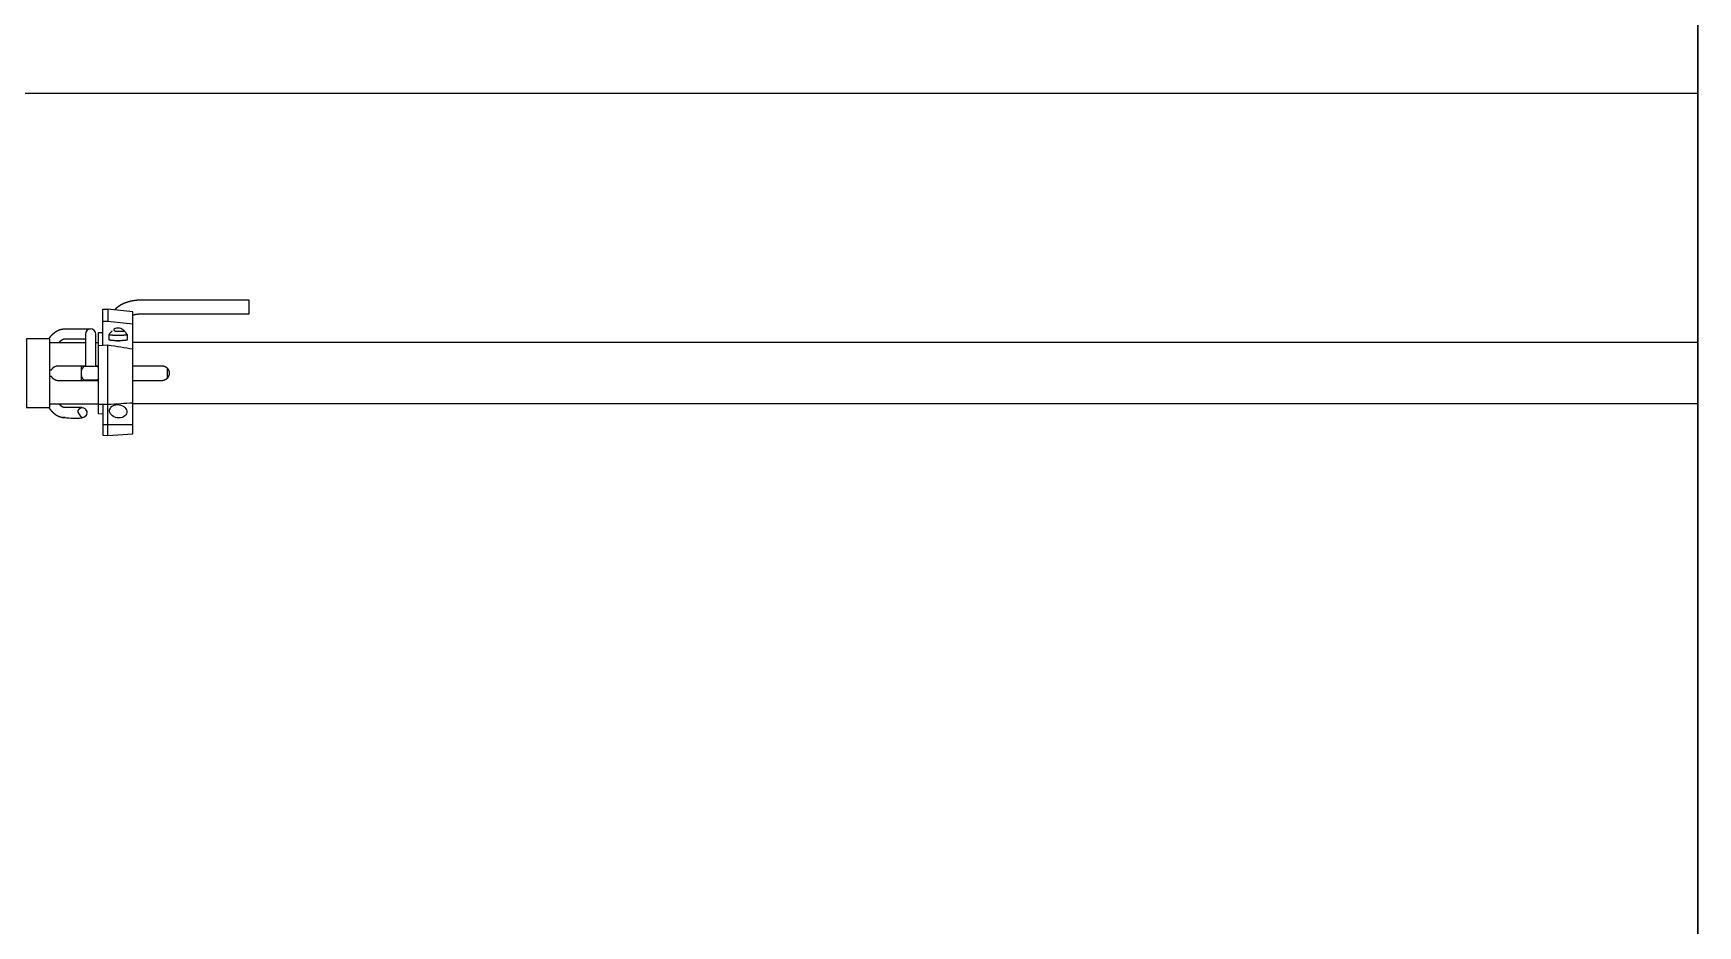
# Model space of a CAD drawing. Header units: millimetres. Extents: x 1924 to 471109, y -30014 to 109986.
# Drawn here: x 465719 to 467653, y 46766 to 47802 of the extents above; entities that cross this region are included whole.
import ezdxf

# ---------------------------------------------------------------- set-up
doc = ezdxf.new("R2010")
doc.units = ezdxf.units.MM
doc.header["$LTSCALE"] = 100
doc.layers.add('D NOSNIKY', color=7, linetype='Continuous', true_color=0x994d4d)
doc.layers.add('podlazi', color=40, linetype='Continuous', lineweight=30, plot=False)
doc.layers.add('rez sloupy', color=90, linetype='Continuous')

msp = doc.modelspace()

# ---------------------------------------------------------------- linework, layer by layer
at = {"color": 0, "linetype": 'ByBlock'}
for p, q in [((465799.947, 47468.015), (465805.947, 47468.015)), ((465738.447, 47443.29), (465779.947, 47443.29)), ((465791.947, 47443.29), (465794.947, 47443.29)), ((465774.947, 47416.495), (465774.947, 47398.995)), ((465791.947, 47416.495), (465794.947, 47416.495)), ((465874.947, 47413.603), (465874.947, 47401.888)), ((465738.447, 47372.2), (465794.947, 47372.2))]:
    msp.add_line(p, q, dxfattribs=at)
for points in [[(465834.947, 47475.355), (465835.1, 47475.394), (465835.253, 47475.434), (465835.408, 47475.473), (465835.564, 47475.511), (465835.72, 47475.549), (465835.878, 47475.586), (465836.036, 47475.623), (465836.195, 47475.659), (465836.354, 47475.694), (465836.515, 47475.73), (465836.676, 47475.764), (465836.838, 47475.798), (465837.001, 47475.831), (465837.164, 47475.864), (465837.493, 47475.928), (465837.825, 47475.99), (465838.159, 47476.049), (465838.496, 47476.106), (465838.835, 47476.16), (465839.177, 47476.212), (465839.52, 47476.262), (465839.866, 47476.309), (465840.214, 47476.353), (465840.563, 47476.394), (465840.914, 47476.434), (465841.267, 47476.47), (465841.621, 47476.504), (465841.977, 47476.535), (465842.334, 47476.564), (465842.692, 47476.59), (465843.051, 47476.613), (465843.411, 47476.633), (465843.772, 47476.651), (465844.133, 47476.666), (465844.495, 47476.679), (465844.858, 47476.688), (465845.22, 47476.695), (465845.583, 47476.7), (465845.947, 47476.701), (465969.947, 47476.701), (465969.947, 47492.701), (465845.947, 47492.701), (465845.652, 47492.7), (465845.358, 47492.698), (465845.063, 47492.695), (465844.769, 47492.69), (465844.475, 47492.684), (465844.18, 47492.677), (465843.886, 47492.668), (465843.592, 47492.658), (465843.299, 47492.646), (465843.005, 47492.633), (465842.712, 47492.619), (465842.418, 47492.603), (465842.125, 47492.586), (465841.832, 47492.568), (465841.54, 47492.549), (465841.247, 47492.528), (465840.955, 47492.505), (465840.664, 47492.482), (465840.372, 47492.456), (465840.081, 47492.43), (465839.79, 47492.402), (465839.5, 47492.373), (465839.21, 47492.343), (465838.921, 47492.311), (465838.631, 47492.278), (465838.343, 47492.243), (465838.054, 47492.207), (465837.767, 47492.17), (465837.479, 47492.132), (465837.193, 47492.092), (465836.906, 47492.051), (465836.621, 47492.008), (465836.336, 47491.964), (465836.051, 47491.919), (465835.767, 47491.872), (465835.484, 47491.824), (465835.201, 47491.775), (465834.919, 47491.724), (465834.637, 47491.672), (465834.357, 47491.619), (465834.077, 47491.564), (465833.797, 47491.508), (465833.519, 47491.45), (465833.241, 47491.392), (465832.964, 47491.332), (465832.687, 47491.27), (465832.412, 47491.207), (465832.137, 47491.143), (465831.863, 47491.078), (465831.59, 47491.011), (465831.317, 47490.942), (465831.046, 47490.873), (465830.775, 47490.802), (465830.505, 47490.729), (465830.236, 47490.656), (465829.968, 47490.581), (465829.701, 47490.504), (465829.435, 47490.426), (465829.17, 47490.347), (465828.906, 47490.266), (465828.643, 47490.185), (465828.38, 47490.101), (465828.119, 47490.017), (465827.859, 47489.93), (465827.729, 47489.887), (465827.6, 47489.843), (465827.471, 47489.799), (465827.342, 47489.754), (465827.213, 47489.709), (465827.084, 47489.664), (465826.956, 47489.618), (465826.828, 47489.572), (465826.701, 47489.526), (465826.574, 47489.479), (465826.447, 47489.432), (465826.32, 47489.385), (465826.193, 47489.337), (465826.067, 47489.289), (465825.941, 47489.241), (465825.815, 47489.192), (465825.69, 47489.143), (465825.565, 47489.094), (465825.44, 47489.044), (465825.316, 47488.994), (465825.191, 47488.943), (465825.067, 47488.892), (465824.944, 47488.841), (465824.82, 47488.79), (465824.697, 47488.738), (465824.575, 47488.685), (465824.452, 47488.633), (465824.33, 47488.58), (465824.208, 47488.526), (465824.087, 47488.473), (465823.965, 47488.418), (465823.844, 47488.364), (465823.724, 47488.309), (465823.603, 47488.254), (465823.483, 47488.198), (465823.364, 47488.142), (465823.244, 47488.086), (465823.125, 47488.029), (465823.006, 47487.972), (465822.888, 47487.915), (465822.77, 47487.857), (465822.652, 47487.798), (465822.534, 47487.74), (465822.417, 47487.681), (465822.3, 47487.621), (465822.184, 47487.562), (465822.068, 47487.501), (465821.952, 47487.441), (465821.836, 47487.38), (465821.721, 47487.318), (465821.606, 47487.257), (465821.491, 47487.195), (465821.377, 47487.132), (465821.263, 47487.069), (465821.15, 47487.006), (465821.037, 47486.942), (465820.924, 47486.878), (465820.811, 47486.813), (465820.699, 47486.748), (465820.587, 47486.683), (465820.476, 47486.617), (465820.365, 47486.551), (465820.254, 47486.484), (465820.144, 47486.417), (465820.034, 47486.35), (465819.924, 47486.282), (465819.815, 47486.214), (465819.706, 47486.145), (465819.597, 47486.076), (465819.489, 47486.007), (465819.381, 47485.937), (465819.274, 47485.867), (465819.167, 47485.796), (465819.06, 47485.725), (465818.953, 47485.653), (465818.847, 47485.581), (465818.742, 47485.509), (465818.637, 47485.436), (465818.532, 47485.362), (465818.427, 47485.288), (465818.323, 47485.214), (465818.219, 47485.14), (465818.116, 47485.064), (465818.013, 47484.989), (465817.91, 47484.913), (465817.808, 47484.836), (465817.706, 47484.759), (465817.605, 47484.682), (465817.504, 47484.604), (465817.403, 47484.526), (465817.303, 47484.447), (465817.203, 47484.367), (465817.104, 47484.288), (465817.005, 47484.207), (465816.907, 47484.127), (465816.808, 47484.045), (465816.711, 47483.963), (465816.614, 47483.881), (465816.517, 47483.798), (465816.421, 47483.715), (465816.325, 47483.631), (465816.229, 47483.547), (465816.134, 47483.462), (465816.04, 47483.377), (465815.946, 47483.291), (465815.852, 47483.205), (465815.759, 47483.118), (465815.667, 47483.03), (465815.575, 47482.943), (465815.483, 47482.854), (465815.392, 47482.765), (465815.301, 47482.676), (465815.211, 47482.585), (465815.122, 47482.495), (465815.032, 47482.404), (465814.944, 47482.312), (465814.856, 47482.22), (465814.768, 47482.127), (465814.681, 47482.033), (465814.595, 47481.939), (465814.509, 47481.845), (465814.423, 47481.75), (465814.338, 47481.654), (465814.254, 47481.558), (465814.17, 47481.461), (465814.086, 47481.364), (465814.004, 47481.266), (465813.921, 47481.167)], [(465799.947, 47439.929), (465799.947, 47482.015), (465805.947, 47482.015)], [(465805.947, 47335.276), (465834.947, 47337.362), (465834.947, 47478.931), (465805.947, 47482.015), (465805.947, 47468.015), (465834.947, 47464.931)], [(465737.541, 47447.824), (465737.541, 47447.824), (465737.594, 47447.903), (465737.648, 47447.981), (465737.702, 47448.059), (465737.757, 47448.137), (465737.811, 47448.215), (465737.865, 47448.293), (465737.92, 47448.37), (465737.975, 47448.447), (465738.03, 47448.524), (465738.085, 47448.601), (465738.14, 47448.678), (465738.195, 47448.754), (465738.251, 47448.83), (465738.306, 47448.906), (465738.362, 47448.982), (465738.418, 47449.057), (465738.474, 47449.133), (465738.53, 47449.208), (465738.586, 47449.282), (465738.643, 47449.357), (465738.7, 47449.432), (465738.756, 47449.506), (465738.813, 47449.58), (465738.87, 47449.654), (465738.927, 47449.727), (465738.985, 47449.801), (465739.042, 47449.874), (465739.1, 47449.947), (465739.158, 47450.019), (465739.215, 47450.092), (465739.274, 47450.164), (465739.332, 47450.236), (465739.39, 47450.308), (465739.449, 47450.38), (465739.507, 47450.451), (465739.566, 47450.522), (465739.625, 47450.593), (465739.684, 47450.664), (465739.743, 47450.734), (465739.802, 47450.805), (465739.862, 47450.875), (465739.922, 47450.945), (465739.981, 47451.014), (465740.041, 47451.084), (465740.101, 47451.153), (465740.162, 47451.222), (465740.222, 47451.29), (465740.283, 47451.359), (465740.343, 47451.427), (465740.404, 47451.495), (465740.465, 47451.563), (465740.526, 47451.63), (465740.588, 47451.698), (465740.649, 47451.765), (465740.711, 47451.832), (465740.772, 47451.899), (465740.834, 47451.965), (465740.896, 47452.031), (465740.959, 47452.097), (465741.021, 47452.163), (465741.084, 47452.228), (465741.146, 47452.294), (465741.209, 47452.359), (465741.272, 47452.424), (465741.335, 47452.488), (465741.398, 47452.552), (465741.462, 47452.617), (465741.526, 47452.68), (465741.589, 47452.744), (465741.653, 47452.807), (465741.717, 47452.87), (465741.781, 47452.933), (465741.846, 47452.996), (465741.91, 47453.058), (465741.975, 47453.12), (465742.04, 47453.182), (465742.105, 47453.244), (465742.17, 47453.305), (465742.235, 47453.367), (465742.301, 47453.427), (465742.366, 47453.488), (465742.432, 47453.548), (465742.498, 47453.609), (465742.564, 47453.668), (465742.63, 47453.728), (465742.697, 47453.787), (465742.763, 47453.847), (465742.83, 47453.905), (465742.897, 47453.964), (465742.964, 47454.022), (465743.031, 47454.08), (465743.098, 47454.138), (465743.165, 47454.196), (465743.233, 47454.253), (465743.301, 47454.31), (465743.369, 47454.367), (465743.437, 47454.423), (465743.505, 47454.479), (465743.573, 47454.535), (465743.642, 47454.591), (465743.711, 47454.646), (465743.779, 47454.701), (465743.848, 47454.756), (465743.918, 47454.811), (465743.987, 47454.865), (465744.056, 47454.919), (465744.126, 47454.973), (465744.196, 47455.026), (465744.266, 47455.079), (465744.336, 47455.132), (465744.406, 47455.185), (465744.476, 47455.237), (465744.547, 47455.289), (465744.617, 47455.341), (465744.688, 47455.392), (465744.759, 47455.443), (465744.83, 47455.494), (465744.902, 47455.545), (465744.973, 47455.595), (465745.045, 47455.645), (465745.117, 47455.695), (465745.189, 47455.744), (465745.261, 47455.793), (465745.333, 47455.842), (465745.405, 47455.891), (465745.478, 47455.939), (465745.551, 47455.987), (465745.624, 47456.035), (465745.697, 47456.082), (465745.77, 47456.129), (465745.843, 47456.176), (465745.917, 47456.222), (465745.99, 47456.268), (465746.064, 47456.314), (465746.138, 47456.36), (465746.212, 47456.405), (465746.286, 47456.45), (465746.361, 47456.495), (465746.435, 47456.539), (465746.51, 47456.583), (465746.585, 47456.627), (465746.66, 47456.67), (465746.735, 47456.713), (465746.811, 47456.756), (465746.886, 47456.798), (465746.962, 47456.84), (465747.038, 47456.882), (465747.114, 47456.924), (465747.19, 47456.965), (465747.266, 47457.006), (465747.343, 47457.046), (465747.419, 47457.086), (465747.496, 47457.126), (465747.573, 47457.166), (465747.65, 47457.205), (465747.727, 47457.244), (465747.805, 47457.283), (465747.882, 47457.321), (465747.96, 47457.359), (465748.038, 47457.396), (465748.116, 47457.434), (465748.194, 47457.471), (465748.273, 47457.507), (465748.351, 47457.543), (465748.43, 47457.579), (465748.509, 47457.615), (465748.588, 47457.65), (465748.667, 47457.685), (465748.746, 47457.719), (465748.825, 47457.753), (465748.905, 47457.787), (465748.985, 47457.82), (465749.064, 47457.853), (465749.144, 47457.886), (465749.225, 47457.918), (465749.305, 47457.95), (465749.385, 47457.982), (465749.466, 47458.013), (465749.546, 47458.044), (465749.627, 47458.074), (465749.708, 47458.104), (465749.789, 47458.134), (465749.87, 47458.163), (465749.952, 47458.192), (465750.033, 47458.221), (465750.115, 47458.249), (465750.196, 47458.277), (465750.278, 47458.305), (465750.36, 47458.332), (465750.442, 47458.358), (465750.524, 47458.385), (465750.606, 47458.411), (465750.689, 47458.436), (465750.771, 47458.462), (465750.854, 47458.487), (465750.937, 47458.511), (465751.019, 47458.535), (465751.102, 47458.559), (465751.185, 47458.582), (465751.268, 47458.605), (465751.352, 47458.628), (465751.435, 47458.65), (465751.518, 47458.672), (465751.602, 47458.693), (465751.685, 47458.714), (465751.769, 47458.735), (465751.853, 47458.755), (465751.936, 47458.775), (465752.02, 47458.794), (465752.104, 47458.813), (465752.188, 47458.832), (465752.273, 47458.85), (465752.357, 47458.868), (465752.441, 47458.886), (465752.526, 47458.903), (465752.61, 47458.919), (465752.695, 47458.936), (465752.779, 47458.951), (465752.864, 47458.967), (465752.949, 47458.982), (465753.034, 47458.997), (465753.118, 47459.011), (465753.203, 47459.025), (465753.288, 47459.038), (465753.373, 47459.051), (465753.459, 47459.064), (465753.544, 47459.076), (465753.629, 47459.088), (465753.714, 47459.099), (465753.8, 47459.11), (465753.885, 47459.12), (465753.971, 47459.13), (465754.056, 47459.14), (465754.142, 47459.149), (465754.227, 47459.158), (465754.313, 47459.167), (465754.399, 47459.175), (465754.484, 47459.182), (465754.57, 47459.189), (465754.656, 47459.196), (465754.742, 47459.202), (465754.828, 47459.208), (465754.914, 47459.214), (465755, 47459.219), (465755.086, 47459.223), (465755.172, 47459.227), (465755.258, 47459.231), (465755.344, 47459.234), (465755.43, 47459.237), (465755.516, 47459.24), (465755.602, 47459.242), (465755.688, 47459.243), (465755.774, 47459.244), (465755.86, 47459.245), (465755.947, 47459.245), (465785.947, 47459.245)], [(465799.947, 47360.233), (465794.947, 47360.495), (465794.947, 47454.845), (465799.947, 47455.107)], [(465779.947, 47447.245), (465755.947, 47447.245), (465755.859, 47447.245), (465755.771, 47447.243), (465755.684, 47447.239), (465755.595, 47447.235), (465755.507, 47447.229), (465755.418, 47447.221), (465755.329, 47447.212), (465755.284, 47447.207), (465755.239, 47447.202), (465755.194, 47447.196), (465755.149, 47447.19), (465755.104, 47447.183), (465755.058, 47447.176), (465755.013, 47447.169), (465754.967, 47447.161), (465754.922, 47447.153), (465754.876, 47447.144), (465754.83, 47447.135), (465754.784, 47447.126), (465754.738, 47447.116), (465754.692, 47447.106), (465754.645, 47447.095), (465754.599, 47447.084), (465754.552, 47447.073), (465754.505, 47447.061), (465754.458, 47447.048), (465754.411, 47447.035), (465754.364, 47447.022), (465754.317, 47447.008), (465754.269, 47446.994), (465754.221, 47446.979), (465754.173, 47446.964), (465754.125, 47446.948), (465754.077, 47446.932), (465754.029, 47446.916), (465753.98, 47446.898), (465753.931, 47446.881), (465753.882, 47446.863), (465753.833, 47446.844), (465753.784, 47446.825), (465753.735, 47446.806), (465753.685, 47446.785), (465753.635, 47446.765), (465753.585, 47446.744), (465753.535, 47446.722), (465753.484, 47446.7), (465753.434, 47446.677), (465753.383, 47446.654), (465753.332, 47446.63), (465753.281, 47446.606), (465753.229, 47446.581), (465753.177, 47446.556), (465753.125, 47446.53), (465753.073, 47446.503), (465753.021, 47446.476), (465752.968, 47446.449), (465752.916, 47446.421), (465752.863, 47446.392), (465752.809, 47446.363), (465752.756, 47446.333), (465752.702, 47446.302), (465752.648, 47446.271), (465752.594, 47446.24), (465752.539, 47446.207), (465752.485, 47446.174), (465752.43, 47446.141), (465752.374, 47446.107), (465752.319, 47446.072), (465752.263, 47446.037), (465752.207, 47446.001), (465752.151, 47445.965), (465752.095, 47445.927), (465752.038, 47445.889), (465751.981, 47445.851), (465751.925, 47445.812), (465751.868, 47445.772), (465751.81, 47445.732), (465751.753, 47445.691), (465751.695, 47445.649), (465751.638, 47445.606), (465751.58, 47445.563), (465751.522, 47445.52), (465751.463, 47445.475), (465751.405, 47445.43), (465751.346, 47445.385), (465751.288, 47445.338), (465751.229, 47445.291), (465751.17, 47445.244), (465751.111, 47445.195), (465751.052, 47445.146), (465750.992, 47445.097), (465750.933, 47445.046), (465750.873, 47444.995), (465750.813, 47444.944), (465750.753, 47444.891), (465750.693, 47444.838), (465750.633, 47444.785), (465750.573, 47444.73), (465750.513, 47444.675), (465750.453, 47444.62), (465750.392, 47444.563), (465750.331, 47444.506), (465750.271, 47444.448), (465750.21, 47444.39), (465750.149, 47444.331), (465750.088, 47444.271), (465750.027, 47444.21), (465749.966, 47444.149), (465749.905, 47444.087), (465749.844, 47444.025), (465749.782, 47443.961), (465749.721, 47443.898), (465749.66, 47443.833), (465749.598, 47443.767), (465749.537, 47443.701), (465749.475, 47443.635), (465749.414, 47443.567), (465749.352, 47443.499), (465749.29, 47443.43), (465749.229, 47443.361), (465749.167, 47443.29)], [(465834.947, 47435.555), (465831.517, 47436.109), (465828.033, 47436.671), (465824.495, 47437.241), (465820.902, 47437.818), (465817.251, 47438.404), (465813.543, 47438.999), (465809.775, 47439.602), (465805.947, 47440.214), (465794.947, 47439.691)], [(465794.947, 47371.71), (465795.944, 47371.704), (465796.943, 47371.698), (465797.943, 47371.693), (465798.944, 47371.687), (465799.947, 47371.682), (465799.947, 47335.692), (465805.947, 47335.276), (465805.947, 47440.214)], [(467652.947, 47443.245), (465958.697, 47443.245), (465943.697, 47443.29), (465834.947, 47443.29)], [(465738.447, 47411.745), (465740.664, 47411.745), (465740.735, 47411.88), (465740.808, 47412.014), (465740.884, 47412.146), (465740.961, 47412.276), (465741.041, 47412.405), (465741.123, 47412.532), (465741.206, 47412.657), (465741.292, 47412.781), (465741.379, 47412.903), (465741.469, 47413.023), (465741.559, 47413.141), (465741.652, 47413.257), (465741.746, 47413.371), (465741.841, 47413.483), (465741.938, 47413.593), (465742.036, 47413.701), (465742.136, 47413.806), (465742.236, 47413.909), (465742.339, 47414.011), (465742.443, 47414.111), (465742.55, 47414.209), (465742.659, 47414.307), (465742.77, 47414.403), (465742.883, 47414.497), (465742.998, 47414.59), (465743.116, 47414.681), (465743.235, 47414.771), (465743.356, 47414.859), (465743.479, 47414.945), (465743.603, 47415.03), (465743.73, 47415.112), (465743.858, 47415.193), (465743.987, 47415.272), (465744.119, 47415.348), (465744.251, 47415.422), (465744.385, 47415.494), (465744.521, 47415.564), (465744.658, 47415.632), (465744.796, 47415.697), (465744.935, 47415.76), (465745.076, 47415.82), (465745.217, 47415.878), (465745.36, 47415.933), (465745.504, 47415.985), (465745.648, 47416.035), (465745.793, 47416.082), (465745.939, 47416.127), (465746.086, 47416.169), (465746.233, 47416.209), (465746.381, 47416.246), (465746.528, 47416.28), (465746.677, 47416.312), (465746.825, 47416.341), (465746.974, 47416.368), (465747.122, 47416.392), (465747.271, 47416.414), (465747.419, 47416.433), (465747.567, 47416.449), (465747.715, 47416.463), (465747.862, 47416.475), (465748.009, 47416.484), (465748.156, 47416.49), (465748.302, 47416.494), (465748.447, 47416.495), (465779.947, 47416.495)], [(465834.947, 47416.495), (465868.447, 47416.495), (465868.55, 47416.495), (465868.654, 47416.493), (465868.759, 47416.489), (465868.863, 47416.485), (465868.968, 47416.479), (465869.074, 47416.472), (465869.179, 47416.463), (465869.285, 47416.454), (465869.391, 47416.443), (465869.497, 47416.43), (465869.603, 47416.417), (465869.709, 47416.402), (465869.815, 47416.385), (465869.921, 47416.368), (465870.028, 47416.349), (465870.134, 47416.329), (465870.24, 47416.307), (465870.346, 47416.284), (465870.452, 47416.26), (465870.557, 47416.235), (465870.663, 47416.208), (465870.768, 47416.18), (465870.873, 47416.15), (465870.978, 47416.12), (465871.082, 47416.088), (465871.186, 47416.054), (465871.29, 47416.02), (465871.393, 47415.984), (465871.496, 47415.946), (465871.598, 47415.908), (465871.7, 47415.868), (465871.801, 47415.827), (465871.902, 47415.784), (465872.002, 47415.74), (465872.101, 47415.695), (465872.2, 47415.649), (465872.299, 47415.601), (465872.396, 47415.552), (465872.493, 47415.502), (465872.589, 47415.451), (465872.685, 47415.399), (465872.779, 47415.345), (465872.873, 47415.291), (465872.966, 47415.235), (465873.059, 47415.178), (465873.15, 47415.121), (465873.241, 47415.062), (465873.331, 47415.002), (465873.42, 47414.942), (465873.508, 47414.88), (465873.595, 47414.818), (465873.681, 47414.754), (465873.766, 47414.69), (465873.85, 47414.625), (465873.934, 47414.559), (465874.016, 47414.492), (465874.097, 47414.425), (465874.177, 47414.357), (465874.256, 47414.288), (465874.334, 47414.218), (465874.41, 47414.148), (465874.486, 47414.077), (465874.56, 47414.005), (465874.633, 47413.933), (465874.706, 47413.86), (465874.777, 47413.785), (465874.848, 47413.71), (465874.919, 47413.633), (465874.988, 47413.555), (465875.057, 47413.476), (465875.126, 47413.396), (465875.193, 47413.315), (465875.26, 47413.233), (465875.326, 47413.15), (465875.391, 47413.065), (465875.455, 47412.98), (465875.519, 47412.894), (465875.581, 47412.807), (465875.643, 47412.719), (465875.703, 47412.63), (465875.763, 47412.54), (465875.822, 47412.45), (465875.879, 47412.358), (465875.936, 47412.266), (465875.992, 47412.173), (465876.046, 47412.079), (465876.1, 47411.984), (465876.152, 47411.888), (465876.203, 47411.792), (465876.253, 47411.695), (465876.302, 47411.598), (465876.35, 47411.499), (465876.396, 47411.401), (465876.441, 47411.301), (465876.485, 47411.201), (465876.528, 47411.1), (465876.569, 47410.999), (465876.609, 47410.897), (465876.648, 47410.795), (465876.685, 47410.692), (465876.721, 47410.589), (465876.756, 47410.485), (465876.789, 47410.381), (465876.821, 47410.277), (465876.852, 47410.172), (465876.881, 47410.067), (465876.909, 47409.962), (465876.936, 47409.856), (465876.961, 47409.751), (465876.986, 47409.645), (465877.008, 47409.539), (465877.03, 47409.433), (465877.05, 47409.326), (465877.069, 47409.22), (465877.087, 47409.114), (465877.103, 47409.008), (465877.118, 47408.901), (465877.132, 47408.795), (465877.144, 47408.689), (465877.155, 47408.584), (465877.165, 47408.478), (465877.173, 47408.372), (465877.18, 47408.267), (465877.186, 47408.162), (465877.191, 47408.057), (465877.194, 47407.953), (465877.196, 47407.849), (465877.197, 47407.745), (465877.196, 47407.642), (465877.194, 47407.538), (465877.191, 47407.433), (465877.186, 47407.328), (465877.18, 47407.223), (465877.173, 47407.118), (465877.165, 47407.013), (465877.155, 47406.907), (465877.144, 47406.801), (465877.132, 47406.695), (465877.118, 47406.589), (465877.103, 47406.483), (465877.087, 47406.377), (465877.069, 47406.27), (465877.05, 47406.164), (465877.03, 47406.058), (465877.008, 47405.952), (465876.986, 47405.846), (465876.961, 47405.74), (465876.936, 47405.634), (465876.909, 47405.529), (465876.881, 47405.423), (465876.852, 47405.318), (465876.821, 47405.214), (465876.789, 47405.109), (465876.756, 47405.005), (465876.721, 47404.902), (465876.685, 47404.798), (465876.648, 47404.696), (465876.609, 47404.593), (465876.569, 47404.492), (465876.528, 47404.39), (465876.485, 47404.29), (465876.441, 47404.189), (465876.396, 47404.09), (465876.35, 47403.991), (465876.302, 47403.893), (465876.253, 47403.795), (465876.203, 47403.698), (465876.152, 47403.602), (465876.1, 47403.507), (465876.046, 47403.412), (465875.992, 47403.318), (465875.936, 47403.225), (465875.879, 47403.132), (465875.822, 47403.041), (465875.763, 47402.95), (465875.703, 47402.86), (465875.643, 47402.771), (465875.581, 47402.683), (465875.519, 47402.596), (465875.455, 47402.51), (465875.391, 47402.425), (465875.326, 47402.341), (465875.26, 47402.258), (465875.193, 47402.175), (465875.126, 47402.094), (465875.057, 47402.014), (465874.988, 47401.935), (465874.919, 47401.858), (465874.848, 47401.781), (465874.777, 47401.705), (465874.706, 47401.631), (465874.633, 47401.558), (465874.56, 47401.485), (465874.486, 47401.414), (465874.41, 47401.343), (465874.334, 47401.272), (465874.256, 47401.203), (465874.177, 47401.134), (465874.097, 47401.066), (465874.016, 47400.998), (465873.934, 47400.931), (465873.85, 47400.865), (465873.766, 47400.8), (465873.681, 47400.736), (465873.595, 47400.673), (465873.508, 47400.61), (465873.42, 47400.549), (465873.331, 47400.488), (465873.241, 47400.428), (465873.15, 47400.37), (465873.059, 47400.312), (465872.966, 47400.255), (465872.873, 47400.2), (465872.779, 47400.145), (465872.685, 47400.092), (465872.589, 47400.039), (465872.493, 47399.988), (465872.396, 47399.938), (465872.299, 47399.889), (465872.2, 47399.842), (465872.101, 47399.795), (465872.002, 47399.75), (465871.902, 47399.706), (465871.801, 47399.664), (465871.7, 47399.623), (465871.598, 47399.583), (465871.496, 47399.544), (465871.393, 47399.507), (465871.29, 47399.471), (465871.186, 47399.436), (465871.082, 47399.403), (465870.978, 47399.371), (465870.873, 47399.34), (465870.768, 47399.311), (465870.663, 47399.283), (465870.557, 47399.256), (465870.452, 47399.23), (465870.346, 47399.206), (465870.24, 47399.183), (465870.134, 47399.162), (465870.028, 47399.142), (465869.921, 47399.123), (465869.815, 47399.105), (465869.709, 47399.089), (465869.603, 47399.074), (465869.497, 47399.06), (465869.391, 47399.048), (465869.285, 47399.037), (465869.179, 47399.027), (465869.074, 47399.019), (465868.968, 47399.011), (465868.863, 47399.006), (465868.759, 47399.001), (465868.654, 47398.998), (465868.55, 47398.996), (465868.447, 47398.995), (465834.947, 47398.995)], [(465794.947, 47398.995), (465748.447, 47398.995), (465748.302, 47398.996), (465748.156, 47399), (465748.009, 47399.007), (465747.862, 47399.016), (465747.715, 47399.027), (465747.567, 47399.041), (465747.419, 47399.057), (465747.271, 47399.077), (465747.122, 47399.098), (465746.974, 47399.122), (465746.825, 47399.149), (465746.677, 47399.178), (465746.528, 47399.21), (465746.381, 47399.245), (465746.233, 47399.282), (465746.086, 47399.321), (465745.939, 47399.364), (465745.793, 47399.408), (465745.648, 47399.456), (465745.504, 47399.505), (465745.36, 47399.558), (465745.217, 47399.613), (465745.076, 47399.671), (465744.935, 47399.731), (465744.796, 47399.793), (465744.658, 47399.859), (465744.521, 47399.926), (465744.385, 47399.996), (465744.251, 47400.068), (465744.119, 47400.142), (465743.987, 47400.219), (465743.858, 47400.297), (465743.73, 47400.378), (465743.603, 47400.461), (465743.479, 47400.545), (465743.356, 47400.631), (465743.235, 47400.719), (465743.116, 47400.809), (465742.998, 47400.9), (465742.883, 47400.993), (465742.77, 47401.088), (465742.659, 47401.184), (465742.55, 47401.281), (465742.443, 47401.38), (465742.339, 47401.48), (465742.236, 47401.581), (465742.136, 47401.684), (465742.036, 47401.79), (465741.938, 47401.897), (465741.841, 47402.007), (465741.746, 47402.119), (465741.652, 47402.233), (465741.559, 47402.35), (465741.469, 47402.468), (465741.379, 47402.588), (465741.292, 47402.709), (465741.206, 47402.833), (465741.123, 47402.959), (465741.041, 47403.086), (465740.961, 47403.214), (465740.884, 47403.345), (465740.808, 47403.477), (465740.735, 47403.61), (465740.664, 47403.745), (465738.447, 47403.745)], [(465749.167, 47372.2), (465749.229, 47372.13), (465749.29, 47372.06), (465749.352, 47371.991), (465749.414, 47371.923), (465749.475, 47371.856), (465749.537, 47371.789), (465749.598, 47371.723), (465749.66, 47371.657), (465749.721, 47371.592), (465749.783, 47371.528), (465749.844, 47371.465), (465749.905, 47371.402), (465749.966, 47371.34), (465750.027, 47371.279), (465750.088, 47371.219), (465750.149, 47371.159), (465750.21, 47371.099), (465750.271, 47371.041), (465750.332, 47370.983), (465750.392, 47370.926), (465750.453, 47370.87), (465750.513, 47370.814), (465750.573, 47370.759), (465750.633, 47370.705), (465750.693, 47370.651), (465750.753, 47370.598), (465750.813, 47370.546), (465750.872, 47370.495), (465750.932, 47370.444), (465750.991, 47370.394), (465751.05, 47370.345), (465751.109, 47370.296), (465751.168, 47370.248), (465751.227, 47370.2), (465751.285, 47370.154), (465751.344, 47370.108), (465751.402, 47370.062), (465751.46, 47370.017), (465751.518, 47369.973), (465751.576, 47369.93), (465751.634, 47369.887), (465751.691, 47369.845), (465751.749, 47369.803), (465751.806, 47369.762), (465751.863, 47369.722), (465751.92, 47369.683), (465751.976, 47369.644), (465752.033, 47369.605), (465752.089, 47369.568), (465752.146, 47369.53), (465752.202, 47369.494), (465752.257, 47369.458), (465752.313, 47369.423), (465752.369, 47369.388), (465752.424, 47369.354), (465752.479, 47369.321), (465752.534, 47369.288), (465752.589, 47369.255), (465752.643, 47369.224), (465752.698, 47369.193), (465752.752, 47369.162), (465752.806, 47369.132), (465752.86, 47369.103), (465752.913, 47369.074), (465752.967, 47369.046), (465753.02, 47369.018), (465753.073, 47368.991), (465753.126, 47368.964), (465753.179, 47368.938), (465753.231, 47368.913), (465753.283, 47368.888), (465753.335, 47368.864), (465753.387, 47368.84), (465753.438, 47368.816), (465753.49, 47368.794), (465753.541, 47368.772), (465753.592, 47368.75), (465753.642, 47368.729), (465753.693, 47368.708), (465753.743, 47368.688), (465753.793, 47368.668), (465753.843, 47368.649), (465753.892, 47368.631), (465753.942, 47368.613), (465753.991, 47368.595), (465754.04, 47368.578), (465754.088, 47368.562), (465754.137, 47368.546), (465754.185, 47368.53), (465754.233, 47368.515), (465754.28, 47368.5), (465754.328, 47368.486), (465754.375, 47368.472), (465754.422, 47368.459), (465754.469, 47368.446), (465754.516, 47368.433), (465754.562, 47368.421), (465754.609, 47368.41), (465754.655, 47368.399), (465754.701, 47368.388), (465754.747, 47368.377), (465754.793, 47368.368), (465754.838, 47368.358), (465754.884, 47368.349), (465754.929, 47368.34), (465754.974, 47368.332), (465755.02, 47368.324), (465755.064, 47368.316), (465755.109, 47368.309), (465755.154, 47368.303), (465755.199, 47368.296), (465755.243, 47368.29), (465755.288, 47368.285), (465755.332, 47368.28), (465755.376, 47368.275), (465755.42, 47368.27), (465755.465, 47368.266), (465755.509, 47368.263), (465755.597, 47368.256), (465755.684, 47368.251), (465755.772, 47368.248), (465755.859, 47368.246), (465755.947, 47368.245), (465775.947, 47368.245)], [(465794.947, 47371.823), (465797.136, 47371.811), (465799.33, 47371.798), (465801.53, 47371.787), (465803.736, 47371.775), (465805.947, 47371.763), (465809.759, 47371.965), (465813.517, 47372.168), (465817.22, 47372.371), (465820.87, 47372.575), (465824.467, 47372.78), (465828.012, 47372.986), (465831.505, 47373.192), (465834.947, 47373.399)], [(467652.947, 47372.245), (465958.697, 47372.245), (465943.697, 47372.2), (465834.947, 47372.2)], [(465834.947, 47347.913), (465805.947, 47347.776), (465799.947, 47347.858)]]:
    msp.add_lwpolyline(points, dxfattribs=at)
for points in [[(465791.947, 47415.745), (465791.947, 47453.245, 1), (465779.947, 47453.245), (465779.947, 47415.745)], [(465778.947, 47415.745), (465792.947, 47415.745, -0.41421356), (465794.947, 47413.745)], [(465794.947, 47401.745, -0.41421356), (465792.947, 47399.745), (465778.947, 47399.745)]]:
    msp.add_lwpolyline(points, format="xyb", dxfattribs=at)
msp.add_lwpolyline([(465738.447, 47447.745), (465711.447, 47447.745), (465711.447, 47367.745), (465738.447, 47367.745)], close=True, dxfattribs=at)
for centre, start, end in [((465781.447, 47409.745), 112.619865, 180), ((465781.447, 47405.745), 180, 247.380135)]:
    msp.add_arc(centre, 6.5, start, end, dxfattribs=at)
for centre, major_axis, ratio, start_param, end_param in [((465817.947, 47452.707), (-8.5, 0), 0.8660254, 1.21344347, 1.92814919), ((465817.947, 47350.731), (9.972, 1.456), 0.50974852, 1.21159877, 1.5187321)]:
    msp.add_ellipse(centre, major_axis=major_axis, ratio=ratio, start_param=start_param, end_param=end_param, dxfattribs=at)
msp.add_ellipse((465817.947, 47363.556), major_axis=(9.935, -1.499), ratio=0.76164659, dxfattribs=at)
for points, weights, knots in [([(465807.207, 47452.612), (465806.066, 47449.581), (465807.207, 47446.55), (465807.433, 47446.517), (465807.659, 47446.483), (465807.886, 47446.451), (465808.113, 47446.419), (465808.342, 47446.388), (465808.57, 47446.358), (465808.8, 47446.328), (465809.029, 47446.299), (465809.259, 47446.271), (465809.489, 47446.243), (465809.72, 47446.217), (465809.951, 47446.191), (465810.183, 47446.166), (465810.414, 47446.141), (465810.646, 47446.118), (465810.878, 47446.095), (465811.11, 47446.073), (465811.342, 47446.051), (465811.574, 47446.031), (465811.807, 47446.01), (465812.039, 47445.992), (465812.271, 47445.973), (465812.503, 47445.955), (465812.735, 47445.938), (465812.967, 47445.922), (465813.199, 47445.906), (465813.43, 47445.892), (465813.661, 47445.878), (465813.892, 47445.865), (465814.122, 47445.852), (465814.352, 47445.841), (465814.582, 47445.829), (465814.811, 47445.819), (465815.039, 47445.809), (465815.267, 47445.801), (465815.495, 47445.792), (465815.721, 47445.785), (465815.948, 47445.778), (465816.173, 47445.772), (465816.398, 47445.767), (465816.621, 47445.762), (465816.845, 47445.758), (465817.067, 47445.755), (465817.288, 47445.753), (465817.508, 47445.751), (465817.728, 47445.75), (465817.947, 47445.75), (465818.165, 47445.75), (465818.385, 47445.751), (465818.605, 47445.753), (465818.826, 47445.755), (465819.048, 47445.758), (465819.272, 47445.762), (465819.495, 47445.767), (465819.72, 47445.772), (465819.945, 47445.778), (465820.172, 47445.785), (465820.398, 47445.792), (465820.626, 47445.801), (465820.854, 47445.809), (465821.082, 47445.819), (465821.311, 47445.829), (465821.541, 47445.841), (465821.771, 47445.852), (465822.001, 47445.865), (465822.232, 47445.878), (465822.463, 47445.892), (465822.694, 47445.906), (465822.926, 47445.922), (465823.158, 47445.938), (465823.39, 47445.955), (465823.622, 47445.973), (465823.854, 47445.992), (465824.086, 47446.01), (465824.319, 47446.031), (465824.551, 47446.051), (465824.783, 47446.073), (465825.015, 47446.095), (465825.247, 47446.118), (465825.479, 47446.141), (465825.711, 47446.166), (465825.942, 47446.191), (465826.173, 47446.217), (465826.404, 47446.243), (465826.634, 47446.271), (465826.864, 47446.299), (465827.094, 47446.328), (465827.323, 47446.358), (465827.551, 47446.388), (465827.78, 47446.419), (465828.007, 47446.451), (465828.234, 47446.483), (465828.46, 47446.517), (465828.686, 47446.55), (465829.827, 47449.581), (465828.686, 47452.612)], [1, 0.950785715177, 1, 1, 1, 1, 1, 1, 1, 1, 1, 1, 1, 1, 1, 1, 1, 1, 1, 1, 1, 1, 1, 1, 1, 1, 1, 1, 1, 1, 1, 1, 1, 1, 1, 1, 1, 1, 1, 1, 1, 1, 1, 1, 1, 1, 1, 1, 1, 1, 1, 1, 1, 1, 1, 1, 1, 1, 1, 1, 1, 1, 1, 1, 1, 1, 1, 1, 1, 1, 1, 1, 1, 1, 1, 1, 1, 1, 1, 1, 1, 1, 1, 1, 1, 1, 1, 1, 1, 1, 1, 1, 1, 1, 1, 1, 1, 0.950785715177, 1], [0, 0, 0, 0.63006884, 0.63006884, 1.63006884, 1.63006884, 2.63006884, 2.63006884, 3.63006884, 3.63006884, 4.63006884, 4.63006884, 5.63006884, 5.63006884, 6.63006884, 6.63006884, 7.63006884, 7.63006884, 8.63006884, 8.63006884, 9.63006884, 9.63006884, 10.63006884, 10.63006884, 11.63006884, 11.63006884, 12.63006884, 12.63006884, 13.63006884, 13.63006884, 14.63006884, 14.63006884, 15.63006884, 15.63006884, 16.63006884, 16.63006884, 17.63006884, 17.63006884, 18.63006884, 18.63006884, 19.63006884, 19.63006884, 20.63006884, 20.63006884, 21.63006884, 21.63006884, 22.63006884, 22.63006884, 23.63006884, 23.63006884, 24.63006884, 24.63006884, 25.63006884, 25.63006884, 26.63006884, 26.63006884, 27.63006884, 27.63006884, 28.63006884, 28.63006884, 29.63006884, 29.63006884, 30.63006884, 30.63006884, 31.63006884, 31.63006884, 32.63006884, 32.63006884, 33.63006884, 33.63006884, 34.63006884, 34.63006884, 35.63006884, 35.63006884, 36.63006884, 36.63006884, 37.63006884, 37.63006884, 38.63006884, 38.63006884, 39.63006884, 39.63006884, 40.63006884, 40.63006884, 41.63006884, 41.63006884, 42.63006884, 42.63006884, 43.63006884, 43.63006884, 44.63006884, 44.63006884, 45.63006884, 45.63006884, 46.63006884, 46.63006884, 47.63006884, 47.63006884, 48.26013767, 48.26013767, 48.26013767]), ([(465810.83, 47456.732), (465809.018, 47454.672), (465807.207, 47452.612), (465807.433, 47452.579), (465807.659, 47452.545), (465807.886, 47452.513), (465808.113, 47452.481), (465808.342, 47452.451), (465808.57, 47452.42), (465808.8, 47452.391), (465809.029, 47452.361), (465809.259, 47452.333), (465809.489, 47452.306), (465809.72, 47452.279), (465809.951, 47452.253), (465810.183, 47452.228), (465810.414, 47452.203), (465810.646, 47452.18), (465810.878, 47452.157), (465811.11, 47452.135), (465811.342, 47452.113), (465811.574, 47452.093), (465811.807, 47452.073), (465812.039, 47452.054), (465812.271, 47452.035), (465812.503, 47452.018), (465812.735, 47452), (465812.967, 47451.984), (465813.199, 47451.969), (465813.43, 47451.954), (465813.661, 47451.94), (465813.892, 47451.927), (465814.122, 47451.914), (465814.352, 47451.903), (465814.582, 47451.891), (465814.811, 47451.881), (465815.039, 47451.871), (465815.267, 47451.863), (465815.495, 47451.854), (465815.721, 47451.847), (465815.948, 47451.84), (465816.173, 47451.834), (465816.398, 47451.829), (465816.621, 47451.825), (465816.845, 47451.82), (465817.067, 47451.818), (465817.288, 47451.815), (465817.508, 47451.813), (465817.728, 47451.812), (465817.947, 47451.812), (465818.165, 47451.812), (465818.385, 47451.813), (465818.605, 47451.815), (465818.826, 47451.818), (465819.048, 47451.82), (465819.272, 47451.825), (465819.495, 47451.829), (465819.72, 47451.834), (465819.945, 47451.84), (465820.172, 47451.847), (465820.398, 47451.854), (465820.626, 47451.863), (465820.854, 47451.871), (465821.082, 47451.881), (465821.311, 47451.891), (465821.541, 47451.903), (465821.771, 47451.914), (465822.001, 47451.927), (465822.232, 47451.94), (465822.463, 47451.954), (465822.694, 47451.969), (465822.926, 47451.984), (465823.158, 47452), (465823.39, 47452.018), (465823.622, 47452.035), (465823.854, 47452.054), (465824.086, 47452.073), (465824.319, 47452.093), (465824.551, 47452.113), (465824.783, 47452.135), (465825.015, 47452.157), (465825.247, 47452.18), (465825.479, 47452.203), (465825.711, 47452.228), (465825.942, 47452.253), (465826.173, 47452.279), (465826.404, 47452.306), (465826.634, 47452.333), (465826.864, 47452.361), (465827.094, 47452.391), (465827.323, 47452.42), (465827.551, 47452.451), (465827.78, 47452.481), (465828.007, 47452.513), (465828.234, 47452.545), (465828.46, 47452.579), (465828.686, 47452.612), (465826.875, 47454.672), (465825.063, 47456.732), (465822.547, 47460.068), (465817.947, 47460.068), (465813.346, 47460.068), (465810.83, 47456.732), (465817.947, 47456.732), (465825.063, 47456.732)], [1, 1, 1, 1, 1, 1, 1, 1, 1, 1, 1, 1, 1, 1, 1, 1, 1, 1, 1, 1, 1, 1, 1, 1, 1, 1, 1, 1, 1, 1, 1, 1, 1, 1, 1, 1, 1, 1, 1, 1, 1, 1, 1, 1, 1, 1, 1, 1, 1, 1, 1, 1, 1, 1, 1, 1, 1, 1, 1, 1, 1, 1, 1, 1, 1, 1, 1, 1, 1, 1, 1, 1, 1, 1, 1, 1, 1, 1, 1, 1, 1, 1, 1, 1, 1, 1, 1, 1, 1, 1, 1, 1, 1, 1, 1, 1, 1, 1, 1, 0.87943909683, 1, 0.87943909683, 1, 1, 1], [0, 0, 0, 1, 1, 2, 2, 3, 3, 4, 4, 5, 5, 6, 6, 7, 7, 8, 8, 9, 9, 10, 10, 11, 11, 12, 12, 13, 13, 14, 14, 15, 15, 16, 16, 17, 17, 18, 18, 19, 19, 20, 20, 21, 21, 22, 22, 23, 23, 24, 24, 25, 25, 26, 26, 27, 27, 28, 28, 29, 29, 30, 30, 31, 31, 32, 32, 33, 33, 34, 34, 35, 35, 36, 36, 37, 37, 38, 38, 39, 39, 40, 40, 41, 41, 42, 42, 43, 43, 44, 44, 45, 45, 46, 46, 47, 47, 48, 48, 49, 49, 49.9922275, 49.9922275, 50.98445501, 50.98445501, 51.98445501, 51.98445501, 51.98445501]), ([(465737.5, 47367.745), (465737.52, 47367.706), (465737.541, 47367.666), (465737.568, 47367.627), (465737.594, 47367.588), (465737.621, 47367.549), (465737.648, 47367.509), (465737.675, 47367.47), (465737.702, 47367.431), (465737.73, 47367.392), (465737.757, 47367.353), (465737.784, 47367.314), (465737.811, 47367.275), (465737.838, 47367.237), (465737.865, 47367.198), (465737.893, 47367.159), (465737.92, 47367.12), (465737.947, 47367.082), (465737.975, 47367.043), (465738.002, 47367.005), (465738.03, 47366.966), (465738.057, 47366.928), (465738.085, 47366.889), (465738.112, 47366.851), (465738.14, 47366.813), (465738.168, 47366.775), (465738.195, 47366.737), (465738.223, 47366.698), (465738.251, 47366.66), (465738.279, 47366.622), (465738.306, 47366.584), (465738.334, 47366.547), (465738.362, 47366.509), (465738.39, 47366.471), (465738.418, 47366.433), (465738.446, 47366.396), (465738.474, 47366.358), (465738.502, 47366.32), (465738.53, 47366.283), (465738.558, 47366.245), (465738.586, 47366.208), (465738.615, 47366.171), (465738.643, 47366.133), (465738.671, 47366.096), (465738.7, 47366.059), (465738.728, 47366.022), (465738.756, 47365.985), (465738.785, 47365.948), (465738.813, 47365.911), (465738.842, 47365.874), (465738.87, 47365.837), (465738.899, 47365.8), (465738.928, 47365.763), (465738.956, 47365.726), (465738.985, 47365.69), (465739.014, 47365.653), (465739.042, 47365.616), (465739.071, 47365.58), (465739.1, 47365.543), (465739.129, 47365.507), (465739.158, 47365.471), (465739.187, 47365.434), (465739.216, 47365.398), (465739.245, 47365.362), (465739.274, 47365.326), (465739.303, 47365.29), (465739.332, 47365.253), (465739.361, 47365.218), (465739.39, 47365.182), (465739.42, 47365.146), (465739.449, 47365.11), (465739.478, 47365.074), (465739.508, 47365.038), (465739.537, 47365.003), (465739.566, 47364.967), (465739.596, 47364.931), (465739.625, 47364.896), (465739.655, 47364.861), (465739.685, 47364.825), (465739.714, 47364.79), (465739.744, 47364.754), (465739.774, 47364.719), (465739.803, 47364.684), (465739.833, 47364.649), (465739.863, 47364.614), (465739.893, 47364.579), (465739.923, 47364.544), (465739.952, 47364.509), (465739.982, 47364.474), (465740.012, 47364.439), (465740.042, 47364.405), (465740.072, 47364.37), (465740.103, 47364.335), (465740.133, 47364.301), (465740.163, 47364.266), (465740.193, 47364.232), (465740.223, 47364.197), (465740.254, 47364.163), (465740.284, 47364.129), (465740.314, 47364.095), (465740.345, 47364.06), (465740.375, 47364.026), (465740.406, 47363.992), (465740.436, 47363.958), (465740.467, 47363.924), (465740.497, 47363.891), (465740.528, 47363.857), (465740.558, 47363.823), (465740.589, 47363.789), (465740.62, 47363.756), (465740.651, 47363.722), (465740.681, 47363.688), (465740.712, 47363.655), (465740.743, 47363.622), (465740.774, 47363.588), (465740.805, 47363.555), (465740.836, 47363.522), (465740.867, 47363.489), (465740.898, 47363.455), (465740.929, 47363.422), (465740.96, 47363.389), (465740.992, 47363.357), (465741.023, 47363.324), (465741.054, 47363.291), (465741.085, 47363.258), (465741.117, 47363.225), (465741.148, 47363.193), (465741.18, 47363.16), (465741.211, 47363.128), (465741.242, 47363.095), (465741.274, 47363.063), (465741.306, 47363.03), (465741.337, 47362.998), (465741.369, 47362.966), (465741.4, 47362.934), (465741.432, 47362.902), (465741.464, 47362.87), (465741.496, 47362.838), (465741.527, 47362.806), (465741.559, 47362.774), (465741.591, 47362.742), (465741.623, 47362.711), (465741.655, 47362.679), (465741.687, 47362.647), (465741.719, 47362.616), (465741.751, 47362.584), (465741.783, 47362.553), (465741.816, 47362.522), (465741.848, 47362.49), (465741.88, 47362.459), (465741.912, 47362.428), (465741.945, 47362.397), (465741.977, 47362.366), (465742.009, 47362.335), (465742.042, 47362.304), (465742.074, 47362.273), (465742.107, 47362.242), (465742.139, 47362.212), (465742.172, 47362.181), (465742.204, 47362.15), (465742.237, 47362.12), (465742.27, 47362.089), (465742.303, 47362.059), (465742.335, 47362.029), (465742.368, 47361.998), (465742.401, 47361.968), (465742.434, 47361.938), (465742.467, 47361.908), (465742.5, 47361.878), (465742.533, 47361.848), (465742.566, 47361.818), (465742.599, 47361.788), (465742.632, 47361.758), (465742.665, 47361.729), (465742.698, 47361.699), (465742.732, 47361.67), (465742.765, 47361.64), (465742.798, 47361.611), (465742.831, 47361.581), (465742.865, 47361.552), (465742.898, 47361.523), (465742.932, 47361.494), (465742.965, 47361.464), (465742.999, 47361.435), (465743.032, 47361.407), (465743.066, 47361.378), (465743.1, 47361.349), (465743.133, 47361.32), (465743.167, 47361.291), (465743.201, 47361.263), (465743.235, 47361.234), (465743.268, 47361.206), (465743.302, 47361.177), (465743.336, 47361.149), (465743.37, 47361.121), (465743.404, 47361.092), (465743.438, 47361.064), (465743.472, 47361.036), (465743.506, 47361.008), (465743.541, 47360.98), (465743.575, 47360.952), (465743.609, 47360.924), (465743.643, 47360.897), (465743.677, 47360.869), (465743.712, 47360.841), (465743.746, 47360.814), (465743.781, 47360.786), (465743.815, 47360.759), (465743.85, 47360.732), (465743.884, 47360.704), (465743.919, 47360.677), (465743.953, 47360.65), (465743.988, 47360.623), (465744.023, 47360.596), (465744.057, 47360.569), (465744.092, 47360.542), (465744.127, 47360.515), (465744.162, 47360.489), (465744.197, 47360.462), (465744.232, 47360.435), (465744.267, 47360.409), (465744.302, 47360.383), (465744.337, 47360.356), (465744.372, 47360.33), (465744.407, 47360.304), (465744.442, 47360.277), (465744.477, 47360.251), (465744.512, 47360.225), (465744.548, 47360.199), (465744.583, 47360.174), (465744.618, 47360.148), (465744.654, 47360.122), (465744.689, 47360.096), (465744.725, 47360.071), (465744.76, 47360.045), (465744.796, 47360.02), (465744.831, 47359.995), (465744.867, 47359.969), (465744.902, 47359.944), (465744.938, 47359.919), (465744.974, 47359.894), (465745.01, 47359.869), (465745.045, 47359.844), (465745.081, 47359.819), (465745.117, 47359.794), (465745.153, 47359.77), (465745.189, 47359.745), (465745.225, 47359.72), (465745.261, 47359.696), (465745.297, 47359.671), (465745.333, 47359.647), (465745.37, 47359.623), (465745.406, 47359.599), (465745.442, 47359.574), (465745.478, 47359.55), (465745.515, 47359.526), (465745.551, 47359.502), (465745.587, 47359.479), (465745.624, 47359.455), (465745.66, 47359.431), (465745.697, 47359.408), (465745.733, 47359.384), (465745.77, 47359.361), (465745.807, 47359.337), (465745.843, 47359.314), (465745.88, 47359.291), (465745.917, 47359.268), (465745.954, 47359.244), (465745.99, 47359.221), (465746.027, 47359.199), (465746.064, 47359.176), (465746.101, 47359.153), (465746.138, 47359.13), (465746.175, 47359.108), (465746.212, 47359.085), (465746.249, 47359.063), (465746.286, 47359.04), (465746.324, 47359.018), (465746.361, 47358.995), (465746.398, 47358.973), (465746.435, 47358.951), (465746.473, 47358.929), (465746.51, 47358.907), (465746.548, 47358.885), (465746.585, 47358.864), (465746.623, 47358.842), (465746.66, 47358.82), (465746.698, 47358.799), (465746.735, 47358.777), (465746.773, 47358.756), (465746.811, 47358.735), (465746.848, 47358.713), (465746.886, 47358.692), (465746.924, 47358.671), (465746.962, 47358.65), (465747, 47358.629), (465747.038, 47358.608), (465747.076, 47358.587), (465747.114, 47358.567), (465747.152, 47358.546), (465747.19, 47358.526), (465747.228, 47358.505), (465747.266, 47358.485), (465747.304, 47358.464), (465747.343, 47358.444), (465747.381, 47358.424), (465747.419, 47358.404), (465747.458, 47358.384), (465747.496, 47358.364), (465747.534, 47358.344), (465747.573, 47358.325), (465747.611, 47358.305), (465747.65, 47358.285), (465747.689, 47358.266), (465747.727, 47358.246), (465747.766, 47358.227), (465747.805, 47358.208), (465747.844, 47358.189), (465747.882, 47358.169), (465747.921, 47358.151), (465747.96, 47358.132), (465747.999, 47358.113), (465748.038, 47358.094), (465748.077, 47358.075), (465748.116, 47358.057), (465748.155, 47358.038), (465748.194, 47358.02), (465748.234, 47358.002), (465748.273, 47357.983), (465748.312, 47357.965), (465748.351, 47357.947), (465748.391, 47357.929), (465748.43, 47357.911), (465748.469, 47357.894), (465748.509, 47357.876), (465748.548, 47357.858), (465748.588, 47357.841), (465748.627, 47357.823), (465748.667, 47357.806), (465748.707, 47357.789), (465748.746, 47357.772), (465748.786, 47357.755), (465748.826, 47357.738), (465748.865, 47357.721), (465748.905, 47357.704), (465748.945, 47357.687), (465748.985, 47357.671), (465749.025, 47357.654), (465749.065, 47357.638), (465749.105, 47357.621), (465749.145, 47357.605), (465749.185, 47357.589), (465749.225, 47357.573), (465749.265, 47357.557), (465749.305, 47357.541), (465749.345, 47357.525), (465749.386, 47357.509), (465749.426, 47357.494), (465749.466, 47357.478), (465749.507, 47357.463), (465749.547, 47357.447), (465749.587, 47357.432), (465749.628, 47357.417), (465749.668, 47357.402), (465749.709, 47357.387), (465749.749, 47357.372), (465749.79, 47357.357), (465749.83, 47357.342), (465749.871, 47357.327), (465749.912, 47357.313), (465749.952, 47357.298), (465749.993, 47357.284), (465750.034, 47357.27), (465750.074, 47357.256), (465750.115, 47357.242), (465750.156, 47357.228), (465750.197, 47357.214), (465750.238, 47357.2), (465750.279, 47357.186), (465750.32, 47357.173), (465750.361, 47357.159), (465750.402, 47357.146), (465750.443, 47357.132), (465750.484, 47357.119), (465750.525, 47357.106), (465750.566, 47357.093), (465750.607, 47357.08), (465750.648, 47357.067), (465750.689, 47357.054), (465750.731, 47357.042), (465750.772, 47357.029), (465750.813, 47357.017), (465750.854, 47357.004), (465750.896, 47356.992), (465750.937, 47356.98), (465750.978, 47356.968), (465751.02, 47356.955), (465751.061, 47356.944), (465751.103, 47356.932), (465751.144, 47356.92), (465751.186, 47356.908), (465751.227, 47356.897), (465751.269, 47356.885), (465751.31, 47356.874), (465751.352, 47356.863), (465751.394, 47356.852), (465751.435, 47356.841), (465751.477, 47356.83), (465751.519, 47356.819), (465751.56, 47356.808), (465751.602, 47356.797), (465751.644, 47356.787), (465751.686, 47356.776), (465751.727, 47356.766), (465751.769, 47356.756), (465751.811, 47356.746), (465751.853, 47356.736), (465751.895, 47356.726), (465751.937, 47356.716), (465751.979, 47356.706), (465752.021, 47356.696), (465752.063, 47356.687), (465752.105, 47356.677), (465752.147, 47356.668), (465752.189, 47356.659), (465752.231, 47356.649), (465752.273, 47356.64), (465752.315, 47356.631), (465752.357, 47356.622), (465752.399, 47356.614), (465752.442, 47356.605), (465752.484, 47356.596), (465752.526, 47356.588), (465752.568, 47356.58), (465752.61, 47356.571), (465752.653, 47356.563), (465752.695, 47356.555), (465752.737, 47356.547), (465752.78, 47356.539), (465752.822, 47356.531), (465752.864, 47356.524), (465752.907, 47356.516), (465752.949, 47356.509), (465752.991, 47356.501), (465753.034, 47356.494), (465753.076, 47356.487), (465753.119, 47356.48), (465753.161, 47356.473), (465753.204, 47356.466), (465753.246, 47356.459), (465753.289, 47356.453), (465753.331, 47356.446), (465753.374, 47356.44), (465753.416, 47356.433), (465753.459, 47356.427), (465753.501, 47356.421), (465753.544, 47356.415), (465753.587, 47356.409), (465753.629, 47356.403), (465753.672, 47356.397), (465753.715, 47356.392), (465753.757, 47356.386), (465753.8, 47356.381), (465753.843, 47356.375), (465753.885, 47356.37), (465753.928, 47356.365), (465753.971, 47356.36), (465754.014, 47356.355), (465754.056, 47356.35), (465754.099, 47356.346), (465754.142, 47356.341), (465754.185, 47356.337), (465754.227, 47356.332), (465754.27, 47356.328), (465754.313, 47356.324), (465754.356, 47356.32), (465754.399, 47356.316), (465754.442, 47356.312), (465754.484, 47356.308), (465754.527, 47356.305), (465754.57, 47356.301), (465754.613, 47356.298), (465754.656, 47356.294), (465754.699, 47356.291), (465754.742, 47356.288), (465754.785, 47356.285), (465754.828, 47356.282), (465754.871, 47356.279), (465754.914, 47356.277), (465754.957, 47356.274), (465755, 47356.272), (465755.043, 47356.269), (465755.086, 47356.267), (465755.129, 47356.265), (465755.172, 47356.263), (465755.215, 47356.261), (465755.258, 47356.259), (465755.301, 47356.258), (465755.344, 47356.256), (465755.387, 47356.255), (465755.43, 47356.253), (465755.473, 47356.252), (465755.516, 47356.251), (465755.559, 47356.25), (465755.602, 47356.249), (465755.645, 47356.248), (465755.688, 47356.247), (465755.731, 47356.247), (465755.774, 47356.246), (465755.817, 47356.246), (465755.86, 47356.245), (465755.903, 47356.245), (465755.947, 47356.245), (465765.947, 47356.245), (465775.947, 47356.245), (465781.143, 47356.245), (465781.143, 47362.245), (465781.143, 47368.245), (465775.947, 47368.245), (465770.75, 47368.245), (465770.75, 47362.245), (465770.75, 47356.245), (465775.947, 47356.245)], [1, 1, 1, 1, 1, 1, 1, 1, 1, 1, 1, 1, 1, 1, 1, 1, 1, 1, 1, 1, 1, 1, 1, 1, 1, 1, 1, 1, 1, 1, 1, 1, 1, 1, 1, 1, 1, 1, 1, 1, 1, 1, 1, 1, 1, 1, 1, 1, 1, 1, 1, 1, 1, 1, 1, 1, 1, 1, 1, 1, 1, 1, 1, 1, 1, 1, 1, 1, 1, 1, 1, 1, 1, 1, 1, 1, 1, 1, 1, 1, 1, 1, 1, 1, 1, 1, 1, 1, 1, 1, 1, 1, 1, 1, 1, 1, 1, 1, 1, 1, 1, 1, 1, 1, 1, 1, 1, 1, 1, 1, 1, 1, 1, 1, 1, 1, 1, 1, 1, 1, 1, 1, 1, 1, 1, 1, 1, 1, 1, 1, 1, 1, 1, 1, 1, 1, 1, 1, 1, 1, 1, 1, 1, 1, 1, 1, 1, 1, 1, 1, 1, 1, 1, 1, 1, 1, 1, 1, 1, 1, 1, 1, 1, 1, 1, 1, 1, 1, 1, 1, 1, 1, 1, 1, 1, 1, 1, 1, 1, 1, 1, 1, 1, 1, 1, 1, 1, 1, 1, 1, 1, 1, 1, 1, 1, 1, 1, 1, 1, 1, 1, 1, 1, 1, 1, 1, 1, 1, 1, 1, 1, 1, 1, 1, 1, 1, 1, 1, 1, 1, 1, 1, 1, 1, 1, 1, 1, 1, 1, 1, 1, 1, 1, 1, 1, 1, 1, 1, 1, 1, 1, 1, 1, 1, 1, 1, 1, 1, 1, 1, 1, 1, 1, 1, 1, 1, 1, 1, 1, 1, 1, 1, 1, 1, 1, 1, 1, 1, 1, 1, 1, 1, 1, 1, 1, 1, 1, 1, 1, 1, 1, 1, 1, 1, 1, 1, 1, 1, 1, 1, 1, 1, 1, 1, 1, 1, 1, 1, 1, 1, 1, 1, 1, 1, 1, 1, 1, 1, 1, 1, 1, 1, 1, 1, 1, 1, 1, 1, 1, 1, 1, 1, 1, 1, 1, 1, 1, 1, 1, 1, 1, 1, 1, 1, 1, 1, 1, 1, 1, 1, 1, 1, 1, 1, 1, 1, 1, 1, 1, 1, 1, 1, 1, 1, 1, 1, 1, 1, 1, 1, 1, 1, 1, 1, 1, 1, 1, 1, 1, 1, 1, 1, 1, 1, 1, 1, 1, 1, 1, 1, 1, 1, 1, 1, 1, 1, 1, 1, 1, 1, 1, 1, 1, 1, 1, 1, 1, 1, 1, 1, 1, 1, 1, 1, 1, 1, 1, 1, 1, 1, 1, 1, 1, 1, 1, 1, 1, 1, 1, 1, 1, 1, 1, 1, 1, 1, 1, 1, 1, 1, 1, 1, 1, 1, 1, 1, 1, 1, 1, 1, 1, 1, 1, 1, 1, 1, 1, 1, 1, 1, 1, 1, 1, 1, 1, 1, 1, 1, 1, 1, 1, 1, 1, 1, 1, 1, 1, 1, 1, 1, 1, 1, 1, 1, 1, 1, 1, 1, 1, 1, 1, 1, 1, 1, 1, 1, 1, 1, 1, 1, 1, 1, 1, 1, 1, 1, 1, 1, 1, 1, 1, 1, 1, 1, 1, 1, 1, 1, 1, 1, 1, 1, 1, 1, 1, 0.707106781187, 1, 0.707106781187, 1, 0.707106781187, 1, 0.707106781187, 1], [0, 0, 0, 1, 1, 2, 2, 3, 3, 4, 4, 5, 5, 6, 6, 7, 7, 8, 8, 9, 9, 10, 10, 11, 11, 12, 12, 13, 13, 14, 14, 15, 15, 16, 16, 17, 17, 18, 18, 19, 19, 20, 20, 21, 21, 22, 22, 23, 23, 24, 24, 25, 25, 26, 26, 27, 27, 28, 28, 29, 29, 30, 30, 31, 31, 32, 32, 33, 33, 34, 34, 35, 35, 36, 36, 37, 37, 38, 38, 39, 39, 40, 40, 41, 41, 42, 42, 43, 43, 44, 44, 45, 45, 46, 46, 47, 47, 48, 48, 49, 49, 50, 50, 51, 51, 52, 52, 53, 53, 54, 54, 55, 55, 56, 56, 57, 57, 58, 58, 59, 59, 60, 60, 61, 61, 62, 62, 63, 63, 64, 64, 65, 65, 66, 66, 67, 67, 68, 68, 69, 69, 70, 70, 71, 71, 72, 72, 73, 73, 74, 74, 75, 75, 76, 76, 77, 77, 78, 78, 79, 79, 80, 80, 81, 81, 82, 82, 83, 83, 84, 84, 85, 85, 86, 86, 87, 87, 88, 88, 89, 89, 90, 90, 91, 91, 92, 92, 93, 93, 94, 94, 95, 95, 96, 96, 97, 97, 98, 98, 99, 99, 100, 100, 101, 101, 102, 102, 103, 103, 104, 104, 105, 105, 106, 106, 107, 107, 108, 108, 109, 109, 110, 110, 111, 111, 112, 112, 113, 113, 114, 114, 115, 115, 116, 116, 117, 117, 118, 118, 119, 119, 120, 120, 121, 121, 122, 122, 123, 123, 124, 124, 125, 125, 126, 126, 127, 127, 128, 128, 129, 129, 130, 130, 131, 131, 132, 132, 133, 133, 134, 134, 135, 135, 136, 136, 137, 137, 138, 138, 139, 139, 140, 140, 141, 141, 142, 142, 143, 143, 144, 144, 145, 145, 146, 146, 147, 147, 148, 148, 149, 149, 150, 150, 151, 151, 152, 152, 153, 153, 154, 154, 155, 155, 156, 156, 157, 157, 158, 158, 159, 159, 160, 160, 161, 161, 162, 162, 163, 163, 164, 164, 165, 165, 166, 166, 167, 167, 168, 168, 169, 169, 170, 170, 171, 171, 172, 172, 173, 173, 174, 174, 175, 175, 176, 176, 177, 177, 178, 178, 179, 179, 180, 180, 181, 181, 182, 182, 183, 183, 184, 184, 185, 185, 186, 186, 187, 187, 188, 188, 189, 189, 190, 190, 191, 191, 192, 192, 193, 193, 194, 194, 195, 195, 196, 196, 197, 197, 198, 198, 199, 199, 200, 200, 201, 201, 202, 202, 203, 203, 204, 204, 205, 205, 206, 206, 207, 207, 208, 208, 209, 209, 210, 210, 211, 211, 212, 212, 213, 213, 214, 214, 215, 215, 216, 216, 217, 217, 218, 218, 219, 219, 220, 220, 221, 221, 222, 222, 223, 223, 224, 224, 225, 225, 226, 226, 227, 227, 228, 228, 229, 229, 230, 230, 231, 231, 232, 232, 233, 233, 234, 234, 235, 235, 236, 236, 237, 237, 238, 238, 239, 239, 240, 240, 241, 241, 242, 242, 243, 243, 244, 244, 245, 245, 246, 246, 247, 247, 248, 248, 249, 249, 250, 250, 251, 251, 252, 252, 253, 253, 254, 254, 255, 255, 256, 256, 257, 257, 258.57079633, 258.57079633, 260.14159265, 260.14159265, 261.71238898, 261.71238898, 263.28318531, 263.28318531, 263.28318531])]:
    msp.add_rational_spline(points, weights, degree=2, knots=knots, dxfattribs=at)
at = {"layer": 'D NOSNIKY'}
msp.add_line((467652.947, 47487.745), (467652.947, 47327.745), dxfattribs=at)
at = {"layer": 'podlazi'}
msp.add_line((467652.947, 66082.745), (467652.947, 41732.745), dxfattribs=at)
at = {"layer": 'rez sloupy'}
msp.add_line((464942.947, 47732.745), (467652.947, 47732.745), dxfattribs=at)

doc.saveas('drawing.dxf')
